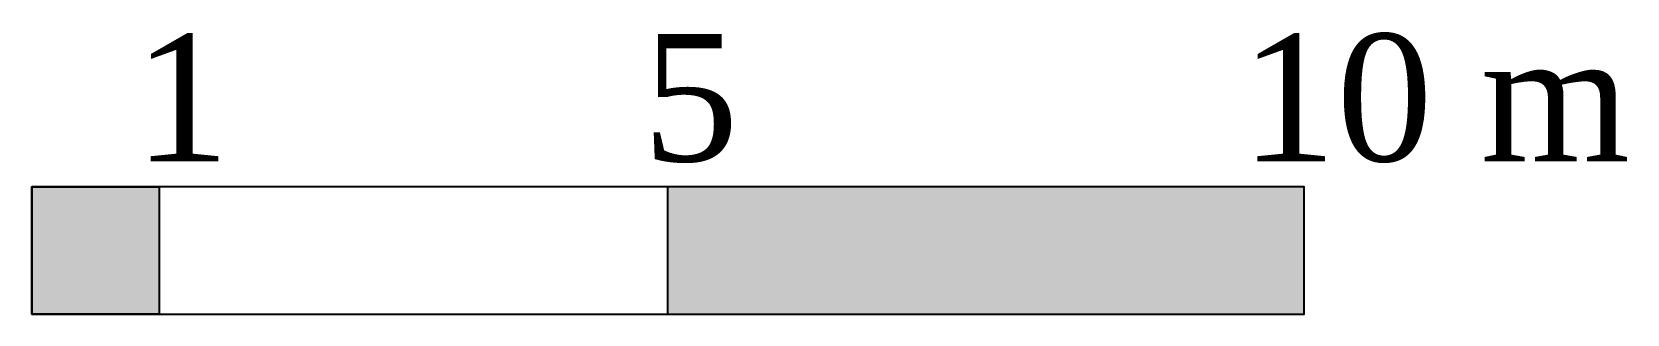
# Model space of a CAD drawing. Extents: x 0 to 12.5, y 0 to 2.2.
import ezdxf

# ---------------------------------------------------------------- set-up
doc = ezdxf.new("R2010")
doc.units = 0
doc.styles.add('Req_TimesNR', font='times.ttf')

msp = doc.modelspace()

# ---------------------------------------------------------------- hatches: boundary and pattern name
for points in [[(0, 1), (1, 1), (1, 0), (0, 0)], [(10, 1), (5, 1), (5, 0), (10, 0)]]:
    msp.add_hatch(color=256).paths.add_polyline_path(points)

# ---------------------------------------------------------------- linework, layer by layer
for points in [[(0, 0), (10, 0), (10, 1), (0, 1)], [(0, 0), (5, 0), (5, 1), (0, 1)], [(0, 1), (1, 1), (1, 0), (0, 0)]]:
    msp.add_lwpolyline(points, close=True)

# ---------------------------------------------------------------- texts
at = {"style": 'Req_TimesNR'}
for s, p in [('1', (0.8, 1.2)), ('5', (4.8, 1.2)), ('10 m', (9.5, 1.2))]:
    msp.add_text(s, height=1, dxfattribs=at).set_placement(p)

doc.saveas('drawing.dxf')
